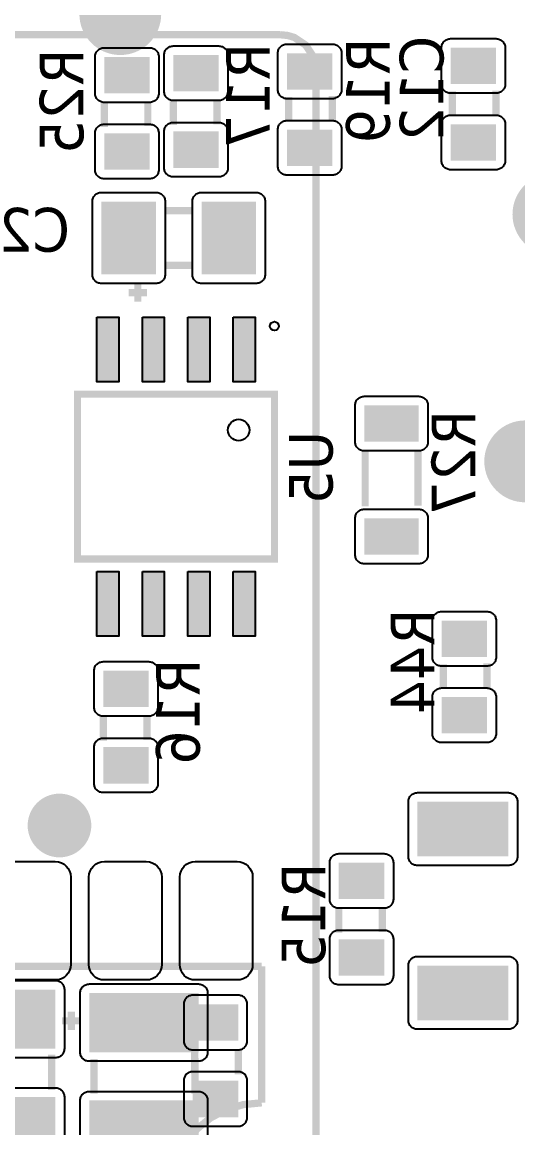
# Model space of a CAD drawing. Header units: millimetres. Extents: x 123.5 to 144.3, y 105.4 to 121.6.
# Drawn here: x 134.448 to 135.408, y 111.229 to 113.368 of the extents above; entities that cross this region are included whole.
import ezdxf

# ---------------------------------------------------------------- set-up
doc = ezdxf.new("R2010")
doc.units = ezdxf.units.MM
doc.layers.add('DESC', color=250, linetype='Continuous')
doc.styles.get("Standard").update_dxf_attribs({"font": 'tahoma.ttf'})

# ---------------------------------------------------------------- blocks, each defined once
blk = doc.blocks.new('RPAD')
blk.add_trace([(-0.5, -0.5), (-0.5, 0.5), (0.5, -0.5), (0.5, 0.5)])
blk = doc.blocks.new('EPAD')
at = {"const_width": 0.5}
blk.add_lwpolyline([(-0.25, 0, 1), (0.25, 0, 1)], format="xyb", close=True, dxfattribs=at)
blk = doc.blocks.new('HornoCardV2')
for points, const_width in [([(148.3655, 112.0163), (148.3663, 112.0244), (148.3685, 112.0318), (148.3769, 112.0443), (148.3894, 112.0527), (148.3968, 112.0549), (148.4049, 112.0557), (151.1214, 112.0557)], 0.008), ([(148.3655, 112.0163), (148.3663, 112.0244), (148.3685, 112.0318), (148.3769, 112.0443), (148.3894, 112.0527), (148.3968, 112.0549), (148.4049, 112.0557), (151.1214, 112.0557)], 0.008), ([(148.3655, 112.0163), (148.3663, 112.0244), (148.3685, 112.0318), (148.3769, 112.0443), (148.3894, 112.0527), (148.3968, 112.0549), (148.4049, 112.0557), (151.1214, 112.0557)], 0.008), ([(151.1608, 112.0163), (151.16, 112.0244), (151.1577, 112.0318), (151.1494, 112.0443), (151.1369, 112.0527), (151.1294, 112.0549), (151.1214, 112.0557)], 0.008), ([(151.1608, 112.0163), (151.16, 112.0244), (151.1577, 112.0318), (151.1494, 112.0443), (151.1369, 112.0527), (151.1294, 112.0549), (151.1214, 112.0557)], 0.008), ([(151.1608, 112.0163), (151.16, 112.0244), (151.1577, 112.0318), (151.1494, 112.0443), (151.1369, 112.0527), (151.1294, 112.0549), (151.1214, 112.0557)], 0.008), ([(151.1608, 112.0163), (151.1608, 110.5596), (151.16, 110.5516), (151.1577, 110.5441), (151.1494, 110.5317), (151.1369, 110.5233), (151.1294, 110.5211), (151.1214, 110.5203), (148.4049, 110.5203)], 0.008), ([(151.1608, 112.0163), (151.1608, 110.5596), (151.16, 110.5516), (151.1577, 110.5441), (151.1494, 110.5317), (151.1369, 110.5233), (151.1294, 110.5211), (151.1214, 110.5203), (148.4049, 110.5203)], 0.008), ([(151.1608, 112.0163), (151.1608, 110.5596), (151.16, 110.5516), (151.1577, 110.5441), (151.1494, 110.5317), (151.1369, 110.5233), (151.1294, 110.5211), (151.1214, 110.5203), (148.4049, 110.5203)], 0.008), ([(151.0038, 111.9844), (151.0038, 111.9564)], 0.008), ([(151.0038, 111.9844), (151.0038, 111.9564)], 0.008), ([(151.0038, 111.9844), (151.0038, 111.9564)], 0.008), ([(151.0518, 111.9844), (151.0518, 111.9574)], 0.008), ([(151.0518, 111.9844), (151.0518, 111.9574)], 0.008), ([(151.0518, 111.9844), (151.0518, 111.9574)], 0.008), ([(151.1308, 111.9604), (151.1308, 111.9874)], 0.008), ([(151.1308, 111.9604), (151.1308, 111.9874)], 0.008), ([(151.1308, 111.9604), (151.1308, 111.9874)], 0.008), ([(151.1788, 111.9604), (151.1788, 111.9884)], 0.008), ([(151.1788, 111.9604), (151.1788, 111.9884)], 0.008), ([(151.1788, 111.9604), (151.1788, 111.9884)], 0.008), ([(151.3108, 111.9664), (151.3108, 111.9934)], 0.008), ([(151.3108, 111.9664), (151.3108, 111.9934)], 0.008), ([(151.3108, 111.9664), (151.3108, 111.9934)], 0.008), ([(151.3588, 111.9664), (151.3588, 111.9944)], 0.008), ([(151.3588, 111.9664), (151.3588, 111.9944)], 0.008), ([(151.3588, 111.9664), (151.3588, 111.9944)], 0.008), ([(150.9278, 111.9824), (150.9278, 111.9544)], 0.008), ([(150.9278, 111.9824), (150.9278, 111.9544)], 0.008), ([(150.9278, 111.9824), (150.9278, 111.9544)], 0.008), ([(150.9758, 111.9824), (150.9758, 111.9554)], 0.008), ([(150.9758, 111.9824), (150.9758, 111.9554)], 0.008), ([(150.9758, 111.9824), (150.9758, 111.9554)], 0.008), ([(151.0248, 111.8624), (150.9948, 111.8624)], 0.008), ([(151.0248, 111.8624), (150.9948, 111.8624)], 0.008), ([(151.0248, 111.8624), (150.9948, 111.8624)], 0.008), ([(151.0248, 111.8024), (150.9948, 111.8024)], 0.008), ([(151.0248, 111.8024), (150.9948, 111.8024)], 0.008), ([(151.0248, 111.8024), (150.9948, 111.8024)], 0.008), ([(150.9648, 111.7624), (150.9648, 111.7824)], 0.008), ([(150.9648, 111.7624), (150.9648, 111.7824)], 0.008), ([(150.9648, 111.7624), (150.9648, 111.7824)], 0.008), ([(150.9748, 111.7724), (150.9548, 111.7724)], 0.008), ([(150.9748, 111.7724), (150.9548, 111.7724)], 0.008), ([(150.9748, 111.7724), (150.9548, 111.7724)], 0.008), ([(150.8985, 111.6607), (150.8985, 111.4796), (151.115, 111.4796), (151.115, 111.6607), (150.8985, 111.6607)], 0.00787), ([(150.8985, 111.6607), (150.8985, 111.4796), (151.115, 111.4796), (151.115, 111.6607), (150.8985, 111.6607)], 0.00787), ([(150.8985, 111.6607), (150.8985, 111.4796), (151.115, 111.4796), (151.115, 111.6607), (150.8985, 111.6607)], 0.00787), ([(151.2148, 111.5374), (151.2148, 111.5974)], 0.008), ([(151.2148, 111.5374), (151.2148, 111.5974)], 0.008), ([(151.2148, 111.5374), (151.2148, 111.5974)], 0.008), ([(151.2728, 111.5384), (151.2728, 111.5974)], 0.008), ([(151.2728, 111.5384), (151.2728, 111.5974)], 0.008), ([(151.2728, 111.5384), (151.2728, 111.5974)], 0.008), ([(151.3008, 111.3369), (151.3008, 111.3639)], 0.008), ([(151.3008, 111.3369), (151.3008, 111.3639)], 0.008), ([(151.3008, 111.3369), (151.3008, 111.3639)], 0.008), ([(151.3488, 111.3369), (151.3488, 111.3649)], 0.008), ([(151.3488, 111.3369), (151.3488, 111.3649)], 0.008), ([(151.3488, 111.3369), (151.3488, 111.3649)], 0.008), ([(150.9268, 111.3079), (150.9268, 111.2799)], 0.008), ([(150.9268, 111.3079), (150.9268, 111.2799)], 0.008), ([(150.9268, 111.3079), (150.9268, 111.2799)], 0.008), ([(150.9748, 111.3079), (150.9748, 111.2809)], 0.008), ([(150.9748, 111.3079), (150.9748, 111.2809)], 0.008), ([(150.9748, 111.3079), (150.9748, 111.2809)], 0.008), ([(151.1858, 111.0969), (151.1858, 111.0689)], 0.008), ([(151.1858, 111.0969), (151.1858, 111.0689)], 0.008), ([(151.1858, 111.0969), (151.1858, 111.0689)], 0.008), ([(151.2338, 111.0969), (151.2338, 111.0699)], 0.008), ([(151.2338, 111.0969), (151.2338, 111.0699)], 0.008), ([(151.2338, 111.0969), (151.2338, 111.0699)], 0.008), ([(151.101, 111.0321), (149.101, 111.0321)], 0.008), ([(151.101, 111.0321), (149.101, 111.0321)], 0.008), ([(151.101, 111.0321), (149.101, 111.0321)], 0.008), ([(151.101, 111.0321), (151.101, 110.8821)], 0.008), ([(151.101, 111.0321), (151.101, 110.8821)], 0.008), ([(151.101, 111.0321), (151.101, 110.8821)], 0.008), ([(150.8915, 110.9622), (150.8915, 110.9822)], 0.008), ([(150.8915, 110.9622), (150.8915, 110.9822)], 0.008), ([(150.8915, 110.9622), (150.8915, 110.9822)], 0.008), ([(150.9015, 110.9722), (150.8815, 110.9722)], 0.008), ([(150.9015, 110.9722), (150.8815, 110.9722)], 0.008), ([(150.9015, 110.9722), (150.8815, 110.9722)], 0.008), ([(151.0272, 110.9413), (151.0272, 110.9143)], 0.008), ([(151.0272, 110.9413), (151.0272, 110.9143)], 0.008), ([(151.0272, 110.9413), (151.0272, 110.9143)], 0.008), ([(151.0752, 110.9413), (151.0752, 110.9133)], 0.008), ([(151.0752, 110.9413), (151.0752, 110.9133)], 0.008), ([(151.0752, 110.9413), (151.0752, 110.9133)], 0.008), ([(150.87, 110.8961), (150.87, 110.9351)], 0.008), ([(150.87, 110.8961), (150.87, 110.9351)], 0.008), ([(150.87, 110.8961), (150.87, 110.9351)], 0.008), ([(150.9165, 110.8922), (150.9165, 110.9302)], 0.008), ([(150.9165, 110.8922), (150.9165, 110.9302)], 0.008), ([(150.9165, 110.8922), (150.9165, 110.9302)], 0.008), ([(151.0275, 110.8922), (151.0275, 110.9312)], 0.008), ([(151.0275, 110.8922), (151.0275, 110.9312)], 0.008), ([(151.0275, 110.8922), (151.0275, 110.9312)], 0.008), ([(151.001, 110.7821), (151.003, 110.8028), (151.0087, 110.8218), (151.0179, 110.8388), (151.03, 110.8535), (151.0447, 110.8655), (151.0617, 110.8745), (151.0806, 110.8801), (151.101, 110.8821)], 0.008), ([(151.001, 110.7821), (151.003, 110.8028), (151.0087, 110.8218), (151.0179, 110.8388), (151.03, 110.8535), (151.0447, 110.8655), (151.0617, 110.8745), (151.0806, 110.8801), (151.101, 110.8821)], 0.008), ([(151.001, 110.7821), (151.003, 110.8028), (151.0087, 110.8218), (151.0179, 110.8388), (151.03, 110.8535), (151.0447, 110.8655), (151.0617, 110.8745), (151.0806, 110.8801), (151.101, 110.8821)], 0.008)]:
    blk.add_lwpolyline(points, dxfattribs=dict(const_width=const_width))
for points in [[(151.2988, 112.0014), (151.2988, 112.0414), (151.2988, 112.0424), (151.299, 112.0434), (151.2992, 112.0444), (151.2995, 112.0453), (151.2999, 112.0462), (151.3004, 112.047), (151.301, 112.0478), (151.3017, 112.0485), (151.3024, 112.0491), (151.3031, 112.0497), (151.3039, 112.0502), (151.3048, 112.0506), (151.3057, 112.0509), (151.3067, 112.0512), (151.3077, 112.0513), (151.3088, 112.0514), (151.3588, 112.0514), (151.3598, 112.0513), (151.3608, 112.0512), (151.3618, 112.0509), (151.3627, 112.0506), (151.3636, 112.0502), (151.3644, 112.0497), (151.3652, 112.0491), (151.3659, 112.0485), (151.3665, 112.0478), (151.3671, 112.047), (151.3676, 112.0462), (151.368, 112.0453), (151.3683, 112.0444), (151.3686, 112.0434), (151.3687, 112.0424), (151.3688, 112.0414), (151.3688, 112.0014), (151.3687, 112.0004), (151.3686, 111.9993), (151.3683, 111.9984), (151.368, 111.9975), (151.3676, 111.9966), (151.3671, 111.9958), (151.3665, 111.995), (151.3659, 111.9943), (151.3652, 111.9936), (151.3644, 111.9931), (151.3636, 111.9926), (151.3627, 111.9922), (151.3618, 111.9918), (151.3608, 111.9916), (151.3598, 111.9914), (151.3588, 111.9914), (151.3088, 111.9914), (151.3077, 111.9914), (151.3067, 111.9916), (151.3057, 111.9918), (151.3048, 111.9922), (151.3039, 111.9926), (151.3031, 111.9931), (151.3024, 111.9936), (151.3017, 111.9943), (151.301, 111.995), (151.3004, 111.9958), (151.2999, 111.9966), (151.2995, 111.9975), (151.2992, 111.9984), (151.299, 111.9993), (151.2988, 112.0004), (151.2988, 112.0014)], [(150.9878, 112.0314), (150.9878, 111.9914), (150.9877, 111.9904), (150.9876, 111.9893), (150.9873, 111.9884), (150.987, 111.9875), (150.9866, 111.9866), (150.9861, 111.9858), (150.9855, 111.985), (150.9849, 111.9843), (150.9842, 111.9836), (150.9834, 111.9831), (150.9826, 111.9826), (150.9817, 111.9822), (150.9808, 111.9818), (150.9798, 111.9816), (150.9788, 111.9814), (150.9778, 111.9814), (150.9278, 111.9814), (150.9267, 111.9814), (150.9257, 111.9816), (150.9247, 111.9818), (150.9238, 111.9822), (150.9229, 111.9826), (150.9221, 111.9831), (150.9214, 111.9836), (150.9207, 111.9843), (150.92, 111.985), (150.9194, 111.9858), (150.9189, 111.9866), (150.9185, 111.9875), (150.9182, 111.9884), (150.918, 111.9893), (150.9178, 111.9904), (150.9178, 111.9914), (150.9178, 112.0314), (150.9178, 112.0324), (150.918, 112.0334), (150.9182, 112.0344), (150.9185, 112.0353), (150.9189, 112.0362), (150.9194, 112.037), (150.92, 112.0378), (150.9207, 112.0385), (150.9214, 112.0391), (150.9221, 112.0397), (150.9229, 112.0402), (150.9238, 112.0406), (150.9247, 112.0409), (150.9257, 112.0412), (150.9267, 112.0413), (150.9278, 112.0414), (150.9778, 112.0414), (150.9788, 112.0413), (150.9798, 112.0412), (150.9808, 112.0409), (150.9817, 112.0406), (150.9826, 112.0402), (150.9834, 112.0397), (150.9842, 112.0391), (150.9849, 112.0385), (150.9855, 112.0378), (150.9861, 112.037), (150.9866, 112.0362), (150.987, 112.0353), (150.9873, 112.0344), (150.9876, 112.0334), (150.9877, 112.0324), (150.9878, 112.0314)], [(151.0638, 112.0334), (151.0638, 111.9934), (151.0637, 111.9924), (151.0636, 111.9913), (151.0633, 111.9904), (151.063, 111.9895), (151.0626, 111.9886), (151.0621, 111.9878), (151.0615, 111.987), (151.0609, 111.9863), (151.0602, 111.9856), (151.0594, 111.9851), (151.0586, 111.9846), (151.0577, 111.9842), (151.0568, 111.9838), (151.0558, 111.9836), (151.0548, 111.9834), (151.0538, 111.9834), (151.0038, 111.9834), (151.0027, 111.9834), (151.0017, 111.9836), (151.0007, 111.9838), (150.9998, 111.9842), (150.9989, 111.9846), (150.9981, 111.9851), (150.9974, 111.9856), (150.9967, 111.9863), (150.996, 111.987), (150.9954, 111.9878), (150.9949, 111.9886), (150.9945, 111.9895), (150.9942, 111.9904), (150.994, 111.9913), (150.9938, 111.9924), (150.9938, 111.9934), (150.9938, 112.0334), (150.9938, 112.0344), (150.994, 112.0354), (150.9942, 112.0364), (150.9945, 112.0373), (150.9949, 112.0382), (150.9954, 112.039), (150.996, 112.0398), (150.9967, 112.0405), (150.9974, 112.0411), (150.9981, 112.0417), (150.9989, 112.0422), (150.9998, 112.0426), (151.0007, 112.0429), (151.0017, 112.0432), (151.0027, 112.0433), (151.0038, 112.0434), (151.0538, 112.0434), (151.0548, 112.0433), (151.0558, 112.0432), (151.0568, 112.0429), (151.0577, 112.0426), (151.0586, 112.0422), (151.0594, 112.0417), (151.0602, 112.0411), (151.0609, 112.0405), (151.0615, 112.0398), (151.0621, 112.039), (151.0626, 112.0382), (151.063, 112.0373), (151.0633, 112.0364), (151.0636, 112.0354), (151.0637, 112.0344), (151.0638, 112.0334)], [(151.1188, 111.9954), (151.1188, 112.0354), (151.1188, 112.0364), (151.119, 112.0374), (151.1192, 112.0384), (151.1195, 112.0393), (151.1199, 112.0402), (151.1204, 112.041), (151.121, 112.0418), (151.1217, 112.0425), (151.1224, 112.0431), (151.1231, 112.0437), (151.1239, 112.0442), (151.1248, 112.0446), (151.1257, 112.0449), (151.1267, 112.0452), (151.1277, 112.0453), (151.1288, 112.0454), (151.1788, 112.0454), (151.1798, 112.0453), (151.1808, 112.0452), (151.1818, 112.0449), (151.1827, 112.0446), (151.1836, 112.0442), (151.1844, 112.0437), (151.1852, 112.0431), (151.1859, 112.0425), (151.1865, 112.0418), (151.1871, 112.041), (151.1876, 112.0402), (151.188, 112.0393), (151.1883, 112.0384), (151.1886, 112.0374), (151.1887, 112.0364), (151.1888, 112.0354), (151.1888, 111.9954), (151.1887, 111.9944), (151.1886, 111.9933), (151.1883, 111.9924), (151.188, 111.9915), (151.1876, 111.9906), (151.1871, 111.9898), (151.1865, 111.989), (151.1859, 111.9883), (151.1852, 111.9876), (151.1844, 111.9871), (151.1836, 111.9866), (151.1827, 111.9862), (151.1818, 111.9858), (151.1808, 111.9856), (151.1798, 111.9854), (151.1788, 111.9854), (151.1288, 111.9854), (151.1277, 111.9854), (151.1267, 111.9856), (151.1257, 111.9858), (151.1248, 111.9862), (151.1239, 111.9866), (151.1231, 111.9871), (151.1224, 111.9876), (151.1217, 111.9883), (151.121, 111.989), (151.1204, 111.9898), (151.1199, 111.9906), (151.1195, 111.9915), (151.1192, 111.9924), (151.119, 111.9933), (151.1188, 111.9944), (151.1188, 111.9954)], [(151.2988, 111.9174), (151.2988, 111.9574), (151.2988, 111.9584), (151.299, 111.9594), (151.2992, 111.9604), (151.2995, 111.9613), (151.2999, 111.9622), (151.3004, 111.963), (151.301, 111.9638), (151.3017, 111.9645), (151.3024, 111.9651), (151.3031, 111.9657), (151.3039, 111.9662), (151.3048, 111.9666), (151.3057, 111.9669), (151.3067, 111.9672), (151.3077, 111.9673), (151.3088, 111.9674), (151.3588, 111.9674), (151.3598, 111.9673), (151.3608, 111.9672), (151.3618, 111.9669), (151.3627, 111.9666), (151.3636, 111.9662), (151.3644, 111.9657), (151.3652, 111.9651), (151.3659, 111.9645), (151.3665, 111.9638), (151.3671, 111.963), (151.3676, 111.9622), (151.368, 111.9613), (151.3683, 111.9604), (151.3686, 111.9594), (151.3687, 111.9584), (151.3688, 111.9574), (151.3688, 111.9174), (151.3687, 111.9164), (151.3686, 111.9153), (151.3683, 111.9144), (151.368, 111.9135), (151.3676, 111.9126), (151.3671, 111.9118), (151.3665, 111.911), (151.3659, 111.9103), (151.3652, 111.9096), (151.3644, 111.9091), (151.3636, 111.9086), (151.3627, 111.9082), (151.3618, 111.9078), (151.3608, 111.9076), (151.3598, 111.9074), (151.3588, 111.9074), (151.3088, 111.9074), (151.3077, 111.9074), (151.3067, 111.9076), (151.3057, 111.9078), (151.3048, 111.9082), (151.3039, 111.9086), (151.3031, 111.9091), (151.3024, 111.9096), (151.3017, 111.9103), (151.301, 111.911), (151.3004, 111.9118), (151.2999, 111.9126), (151.2995, 111.9135), (151.2992, 111.9144), (151.299, 111.9153), (151.2988, 111.9164), (151.2988, 111.9174)], [(150.9878, 111.9474), (150.9878, 111.9074), (150.9877, 111.9064), (150.9876, 111.9053), (150.9873, 111.9044), (150.987, 111.9035), (150.9866, 111.9026), (150.9861, 111.9018), (150.9855, 111.901), (150.9849, 111.9003), (150.9842, 111.8996), (150.9834, 111.8991), (150.9826, 111.8986), (150.9817, 111.8982), (150.9808, 111.8978), (150.9798, 111.8976), (150.9788, 111.8974), (150.9778, 111.8974), (150.9278, 111.8974), (150.9267, 111.8974), (150.9257, 111.8976), (150.9247, 111.8978), (150.9238, 111.8982), (150.9229, 111.8986), (150.9221, 111.8991), (150.9214, 111.8996), (150.9207, 111.9003), (150.92, 111.901), (150.9194, 111.9018), (150.9189, 111.9026), (150.9185, 111.9035), (150.9182, 111.9044), (150.918, 111.9053), (150.9178, 111.9064), (150.9178, 111.9074), (150.9178, 111.9474), (150.9178, 111.9484), (150.918, 111.9494), (150.9182, 111.9504), (150.9185, 111.9513), (150.9189, 111.9522), (150.9194, 111.953), (150.92, 111.9538), (150.9207, 111.9545), (150.9214, 111.9551), (150.9221, 111.9557), (150.9229, 111.9562), (150.9238, 111.9566), (150.9247, 111.9569), (150.9257, 111.9572), (150.9267, 111.9573), (150.9278, 111.9574), (150.9778, 111.9574), (150.9788, 111.9573), (150.9798, 111.9572), (150.9808, 111.9569), (150.9817, 111.9566), (150.9826, 111.9562), (150.9834, 111.9557), (150.9842, 111.9551), (150.9849, 111.9545), (150.9855, 111.9538), (150.9861, 111.953), (150.9866, 111.9522), (150.987, 111.9513), (150.9873, 111.9504), (150.9876, 111.9494), (150.9877, 111.9484), (150.9878, 111.9474)], [(151.0638, 111.9494), (151.0638, 111.9094), (151.0637, 111.9084), (151.0636, 111.9073), (151.0633, 111.9064), (151.063, 111.9055), (151.0626, 111.9046), (151.0621, 111.9038), (151.0615, 111.903), (151.0609, 111.9023), (151.0602, 111.9016), (151.0594, 111.9011), (151.0586, 111.9006), (151.0577, 111.9002), (151.0568, 111.8998), (151.0558, 111.8996), (151.0548, 111.8994), (151.0538, 111.8994), (151.0038, 111.8994), (151.0027, 111.8994), (151.0017, 111.8996), (151.0007, 111.8998), (150.9998, 111.9002), (150.9989, 111.9006), (150.9981, 111.9011), (150.9974, 111.9016), (150.9967, 111.9023), (150.996, 111.903), (150.9954, 111.9038), (150.9949, 111.9046), (150.9945, 111.9055), (150.9942, 111.9064), (150.994, 111.9073), (150.9938, 111.9084), (150.9938, 111.9094), (150.9938, 111.9494), (150.9938, 111.9504), (150.994, 111.9514), (150.9942, 111.9524), (150.9945, 111.9533), (150.9949, 111.9542), (150.9954, 111.955), (150.996, 111.9558), (150.9967, 111.9565), (150.9974, 111.9571), (150.9981, 111.9577), (150.9989, 111.9582), (150.9998, 111.9586), (151.0007, 111.9589), (151.0017, 111.9592), (151.0027, 111.9593), (151.0038, 111.9594), (151.0538, 111.9594), (151.0548, 111.9593), (151.0558, 111.9592), (151.0568, 111.9589), (151.0577, 111.9586), (151.0586, 111.9582), (151.0594, 111.9577), (151.0602, 111.9571), (151.0609, 111.9565), (151.0615, 111.9558), (151.0621, 111.955), (151.0626, 111.9542), (151.063, 111.9533), (151.0633, 111.9524), (151.0636, 111.9514), (151.0637, 111.9504), (151.0638, 111.9494)], [(151.1188, 111.9114), (151.1188, 111.9514), (151.1188, 111.9524), (151.119, 111.9534), (151.1192, 111.9544), (151.1195, 111.9553), (151.1199, 111.9562), (151.1204, 111.957), (151.121, 111.9578), (151.1217, 111.9585), (151.1224, 111.9591), (151.1231, 111.9597), (151.1239, 111.9602), (151.1248, 111.9606), (151.1257, 111.9609), (151.1267, 111.9612), (151.1277, 111.9613), (151.1288, 111.9614), (151.1788, 111.9614), (151.1798, 111.9613), (151.1808, 111.9612), (151.1818, 111.9609), (151.1827, 111.9606), (151.1836, 111.9602), (151.1844, 111.9597), (151.1852, 111.9591), (151.1859, 111.9585), (151.1865, 111.9578), (151.1871, 111.957), (151.1876, 111.9562), (151.188, 111.9553), (151.1883, 111.9544), (151.1886, 111.9534), (151.1887, 111.9524), (151.1888, 111.9514), (151.1888, 111.9114), (151.1887, 111.9104), (151.1886, 111.9093), (151.1883, 111.9084), (151.188, 111.9075), (151.1876, 111.9066), (151.1871, 111.9058), (151.1865, 111.905), (151.1859, 111.9043), (151.1852, 111.9036), (151.1844, 111.9031), (151.1836, 111.9026), (151.1827, 111.9022), (151.1818, 111.9018), (151.1808, 111.9016), (151.1798, 111.9014), (151.1788, 111.9014), (151.1288, 111.9014), (151.1277, 111.9014), (151.1267, 111.9016), (151.1257, 111.9018), (151.1248, 111.9022), (151.1239, 111.9026), (151.1231, 111.9031), (151.1224, 111.9036), (151.1217, 111.9043), (151.121, 111.905), (151.1204, 111.9058), (151.1199, 111.9066), (151.1195, 111.9075), (151.1192, 111.9084), (151.119, 111.9093), (151.1188, 111.9104), (151.1188, 111.9114)], [(150.9848, 111.7824), (150.9248, 111.7824), (150.9237, 111.7824), (150.9227, 111.7826), (150.9217, 111.7828), (150.9208, 111.7832), (150.9199, 111.7836), (150.9191, 111.7841), (150.9184, 111.7846), (150.9177, 111.7853), (150.917, 111.786), (150.9164, 111.7868), (150.9159, 111.7876), (150.9155, 111.7885), (150.9152, 111.7894), (150.915, 111.7903), (150.9148, 111.7914), (150.9148, 111.7924), (150.9148, 111.8724), (150.9148, 111.8734), (150.915, 111.8744), (150.9152, 111.8754), (150.9155, 111.8763), (150.9159, 111.8772), (150.9164, 111.878), (150.917, 111.8788), (150.9177, 111.8795), (150.9184, 111.8801), (150.9191, 111.8807), (150.9199, 111.8812), (150.9208, 111.8816), (150.9217, 111.8819), (150.9227, 111.8822), (150.9237, 111.8823), (150.9248, 111.8824), (150.9848, 111.8824), (150.9858, 111.8823), (150.9868, 111.8822), (150.9878, 111.8819), (150.9887, 111.8816), (150.9896, 111.8812), (150.9904, 111.8807), (150.9912, 111.8801), (150.9919, 111.8795), (150.9925, 111.8788), (150.9931, 111.878), (150.9936, 111.8772), (150.994, 111.8763), (150.9943, 111.8754), (150.9946, 111.8744), (150.9947, 111.8734), (150.9948, 111.8724), (150.9948, 111.7924), (150.9947, 111.7914), (150.9946, 111.7903), (150.9943, 111.7894), (150.994, 111.7885), (150.9936, 111.7876), (150.9931, 111.7868), (150.9925, 111.786), (150.9919, 111.7853), (150.9912, 111.7846), (150.9904, 111.7841), (150.9896, 111.7836), (150.9887, 111.7832), (150.9878, 111.7828), (150.9868, 111.7826), (150.9858, 111.7824), (150.9848, 111.7824)], [(151.0948, 111.7824), (151.0348, 111.7824), (151.0337, 111.7824), (151.0327, 111.7826), (151.0317, 111.7828), (151.0308, 111.7832), (151.0299, 111.7836), (151.0291, 111.7841), (151.0284, 111.7846), (151.0277, 111.7853), (151.027, 111.786), (151.0264, 111.7868), (151.0259, 111.7876), (151.0255, 111.7885), (151.0252, 111.7894), (151.025, 111.7903), (151.0248, 111.7914), (151.0248, 111.7924), (151.0248, 111.8724), (151.0248, 111.8734), (151.025, 111.8744), (151.0252, 111.8754), (151.0255, 111.8763), (151.0259, 111.8772), (151.0264, 111.878), (151.027, 111.8788), (151.0277, 111.8795), (151.0284, 111.8801), (151.0291, 111.8807), (151.0299, 111.8812), (151.0308, 111.8816), (151.0317, 111.8819), (151.0327, 111.8822), (151.0337, 111.8823), (151.0348, 111.8824), (151.0948, 111.8824), (151.0958, 111.8823), (151.0968, 111.8822), (151.0978, 111.8819), (151.0987, 111.8816), (151.0996, 111.8812), (151.1004, 111.8807), (151.1012, 111.8801), (151.1019, 111.8795), (151.1025, 111.8788), (151.1031, 111.878), (151.1036, 111.8772), (151.104, 111.8763), (151.1043, 111.8754), (151.1046, 111.8744), (151.1047, 111.8734), (151.1048, 111.8724), (151.1048, 111.7924), (151.1047, 111.7914), (151.1046, 111.7903), (151.1043, 111.7894), (151.104, 111.7885), (151.1036, 111.7876), (151.1031, 111.7868), (151.1025, 111.786), (151.1019, 111.7853), (151.1012, 111.7846), (151.1004, 111.7841), (151.0996, 111.7836), (151.0987, 111.7832), (151.0978, 111.7828), (151.0968, 111.7826), (151.0958, 111.7824), (151.0948, 111.7824)], [(150.9198, 111.7454), (150.9438, 111.7454), (150.9438, 111.6744), (150.9198, 111.6744), (150.9198, 111.7454)], [(150.9698, 111.7454), (150.9938, 111.7454), (150.9938, 111.6744), (150.9698, 111.6744), (150.9698, 111.7454)], [(151.0198, 111.7454), (151.0438, 111.7454), (151.0438, 111.6744), (151.0198, 111.6744), (151.0198, 111.7454)], [(151.0698, 111.7454), (151.0938, 111.7454), (151.0938, 111.6744), (151.0698, 111.6744), (151.0698, 111.7454)], [(151.2038, 111.6084), (151.2038, 111.6484), (151.2038, 111.6494), (151.204, 111.6504), (151.2042, 111.6514), (151.2045, 111.6523), (151.2049, 111.6532), (151.2054, 111.654), (151.206, 111.6548), (151.2067, 111.6555), (151.2074, 111.6561), (151.2081, 111.6567), (151.2089, 111.6572), (151.2098, 111.6576), (151.2107, 111.6579), (151.2117, 111.6582), (151.2127, 111.6583), (151.2138, 111.6584), (151.2738, 111.6584), (151.2748, 111.6583), (151.2758, 111.6582), (151.2768, 111.6579), (151.2777, 111.6576), (151.2786, 111.6572), (151.2794, 111.6567), (151.2802, 111.6561), (151.2809, 111.6555), (151.2815, 111.6548), (151.2821, 111.654), (151.2826, 111.6532), (151.283, 111.6523), (151.2833, 111.6514), (151.2836, 111.6504), (151.2837, 111.6494), (151.2838, 111.6484), (151.2838, 111.6084), (151.2837, 111.6074), (151.2836, 111.6063), (151.2833, 111.6054), (151.283, 111.6045), (151.2826, 111.6036), (151.2821, 111.6028), (151.2815, 111.602), (151.2809, 111.6013), (151.2802, 111.6006), (151.2794, 111.6001), (151.2786, 111.5996), (151.2777, 111.5992), (151.2768, 111.5988), (151.2758, 111.5986), (151.2748, 111.5984), (151.2738, 111.5984), (151.2138, 111.5984), (151.2127, 111.5984), (151.2117, 111.5986), (151.2107, 111.5988), (151.2098, 111.5992), (151.2089, 111.5996), (151.2081, 111.6001), (151.2074, 111.6006), (151.2067, 111.6013), (151.206, 111.602), (151.2054, 111.6028), (151.2049, 111.6036), (151.2045, 111.6045), (151.2042, 111.6054), (151.204, 111.6063), (151.2038, 111.6074), (151.2038, 111.6084)], [(151.2038, 111.4844), (151.2038, 111.5244), (151.2038, 111.5254), (151.204, 111.5264), (151.2042, 111.5274), (151.2045, 111.5283), (151.2049, 111.5292), (151.2054, 111.53), (151.206, 111.5308), (151.2067, 111.5315), (151.2074, 111.5321), (151.2081, 111.5327), (151.2089, 111.5332), (151.2098, 111.5336), (151.2107, 111.5339), (151.2117, 111.5342), (151.2127, 111.5343), (151.2138, 111.5344), (151.2738, 111.5344), (151.2748, 111.5343), (151.2758, 111.5342), (151.2768, 111.5339), (151.2777, 111.5336), (151.2786, 111.5332), (151.2794, 111.5327), (151.2802, 111.5321), (151.2809, 111.5315), (151.2815, 111.5308), (151.2821, 111.53), (151.2826, 111.5292), (151.283, 111.5283), (151.2833, 111.5274), (151.2836, 111.5264), (151.2837, 111.5254), (151.2838, 111.5244), (151.2838, 111.4844), (151.2837, 111.4834), (151.2836, 111.4823), (151.2833, 111.4814), (151.283, 111.4805), (151.2826, 111.4796), (151.2821, 111.4788), (151.2815, 111.478), (151.2809, 111.4773), (151.2802, 111.4766), (151.2794, 111.4761), (151.2786, 111.4756), (151.2777, 111.4752), (151.2768, 111.4748), (151.2758, 111.4746), (151.2748, 111.4744), (151.2738, 111.4744), (151.2138, 111.4744), (151.2127, 111.4744), (151.2117, 111.4746), (151.2107, 111.4748), (151.2098, 111.4752), (151.2089, 111.4756), (151.2081, 111.4761), (151.2074, 111.4766), (151.2067, 111.4773), (151.206, 111.478), (151.2054, 111.4788), (151.2049, 111.4796), (151.2045, 111.4805), (151.2042, 111.4814), (151.204, 111.4823), (151.2038, 111.4834), (151.2038, 111.4844)], [(150.9198, 111.4659), (150.9438, 111.4659), (150.9438, 111.3949), (150.9198, 111.3949), (150.9198, 111.4659)], [(150.9698, 111.4659), (150.9938, 111.4659), (150.9938, 111.3949), (150.9698, 111.3949), (150.9698, 111.4659)], [(151.0198, 111.4659), (151.0438, 111.4659), (151.0438, 111.3949), (151.0198, 111.3949), (151.0198, 111.4659)], [(151.0698, 111.4659), (151.0938, 111.4659), (151.0938, 111.3949), (151.0698, 111.3949), (151.0698, 111.4659)], [(151.2888, 111.3719), (151.2888, 111.4119), (151.2888, 111.4129), (151.289, 111.4139), (151.2892, 111.4149), (151.2895, 111.4158), (151.2899, 111.4167), (151.2904, 111.4175), (151.291, 111.4183), (151.2917, 111.419), (151.2924, 111.4196), (151.2931, 111.4202), (151.2939, 111.4207), (151.2948, 111.4211), (151.2957, 111.4214), (151.2967, 111.4217), (151.2977, 111.4218), (151.2988, 111.4219), (151.3488, 111.4219), (151.3498, 111.4218), (151.3508, 111.4217), (151.3518, 111.4214), (151.3527, 111.4211), (151.3536, 111.4207), (151.3544, 111.4202), (151.3552, 111.4196), (151.3559, 111.419), (151.3565, 111.4183), (151.3571, 111.4175), (151.3576, 111.4167), (151.358, 111.4158), (151.3583, 111.4149), (151.3586, 111.4139), (151.3587, 111.4129), (151.3588, 111.4119), (151.3588, 111.3719), (151.3587, 111.3708), (151.3586, 111.3698), (151.3583, 111.3689), (151.358, 111.3679), (151.3576, 111.3671), (151.3571, 111.3662), (151.3565, 111.3655), (151.3559, 111.3648), (151.3552, 111.3641), (151.3544, 111.3635), (151.3536, 111.363), (151.3527, 111.3626), (151.3518, 111.3623), (151.3508, 111.3621), (151.3498, 111.3619), (151.3488, 111.3619), (151.2988, 111.3619), (151.2977, 111.3619), (151.2967, 111.3621), (151.2957, 111.3623), (151.2948, 111.3626), (151.2939, 111.363), (151.2931, 111.3635), (151.2924, 111.3641), (151.2917, 111.3648), (151.291, 111.3655), (151.2904, 111.3662), (151.2899, 111.3671), (151.2895, 111.3679), (151.2892, 111.3689), (151.289, 111.3698), (151.2888, 111.3708), (151.2888, 111.3719)], [(150.9868, 111.3569), (150.9868, 111.3169), (150.9867, 111.3158), (150.9866, 111.3148), (150.9863, 111.3139), (150.986, 111.3129), (150.9856, 111.3121), (150.9851, 111.3112), (150.9845, 111.3105), (150.9839, 111.3098), (150.9832, 111.3091), (150.9824, 111.3085), (150.9816, 111.308), (150.9807, 111.3076), (150.9798, 111.3073), (150.9788, 111.3071), (150.9778, 111.3069), (150.9768, 111.3069), (150.9268, 111.3069), (150.9257, 111.3069), (150.9247, 111.3071), (150.9237, 111.3073), (150.9228, 111.3076), (150.9219, 111.308), (150.9211, 111.3085), (150.9204, 111.3091), (150.9197, 111.3098), (150.919, 111.3105), (150.9184, 111.3112), (150.9179, 111.3121), (150.9175, 111.3129), (150.9172, 111.3139), (150.917, 111.3148), (150.9168, 111.3158), (150.9168, 111.3169), (150.9168, 111.3569), (150.9168, 111.3579), (150.917, 111.3589), (150.9172, 111.3599), (150.9175, 111.3608), (150.9179, 111.3617), (150.9184, 111.3625), (150.919, 111.3633), (150.9197, 111.364), (150.9204, 111.3646), (150.9211, 111.3652), (150.9219, 111.3657), (150.9228, 111.3661), (150.9237, 111.3664), (150.9247, 111.3667), (150.9257, 111.3668), (150.9268, 111.3669), (150.9768, 111.3669), (150.9778, 111.3668), (150.9788, 111.3667), (150.9798, 111.3664), (150.9807, 111.3661), (150.9816, 111.3657), (150.9824, 111.3652), (150.9832, 111.3646), (150.9839, 111.364), (150.9845, 111.3633), (150.9851, 111.3625), (150.9856, 111.3617), (150.986, 111.3608), (150.9863, 111.3599), (150.9866, 111.3589), (150.9867, 111.3579), (150.9868, 111.3569)], [(151.2888, 111.2879), (151.2888, 111.3279), (151.2888, 111.3289), (151.289, 111.3299), (151.2892, 111.3309), (151.2895, 111.3318), (151.2899, 111.3327), (151.2904, 111.3335), (151.291, 111.3343), (151.2917, 111.335), (151.2924, 111.3356), (151.2931, 111.3362), (151.2939, 111.3367), (151.2948, 111.3371), (151.2957, 111.3374), (151.2967, 111.3377), (151.2977, 111.3378), (151.2988, 111.3379), (151.3488, 111.3379), (151.3498, 111.3378), (151.3508, 111.3377), (151.3518, 111.3374), (151.3527, 111.3371), (151.3536, 111.3367), (151.3544, 111.3362), (151.3552, 111.3356), (151.3559, 111.335), (151.3565, 111.3343), (151.3571, 111.3335), (151.3576, 111.3327), (151.358, 111.3318), (151.3583, 111.3309), (151.3586, 111.3299), (151.3587, 111.3289), (151.3588, 111.3279), (151.3588, 111.2879), (151.3587, 111.2868), (151.3586, 111.2858), (151.3583, 111.2849), (151.358, 111.2839), (151.3576, 111.2831), (151.3571, 111.2822), (151.3565, 111.2815), (151.3559, 111.2808), (151.3552, 111.2801), (151.3544, 111.2795), (151.3536, 111.279), (151.3527, 111.2786), (151.3518, 111.2783), (151.3508, 111.2781), (151.3498, 111.2779), (151.3488, 111.2779), (151.2988, 111.2779), (151.2977, 111.2779), (151.2967, 111.2781), (151.2957, 111.2783), (151.2948, 111.2786), (151.2939, 111.279), (151.2931, 111.2795), (151.2924, 111.2801), (151.2917, 111.2808), (151.291, 111.2815), (151.2904, 111.2822), (151.2899, 111.2831), (151.2895, 111.2839), (151.2892, 111.2849), (151.289, 111.2858), (151.2888, 111.2868), (151.2888, 111.2879)], [(150.9868, 111.2729), (150.9868, 111.2329), (150.9867, 111.2318), (150.9866, 111.2308), (150.9863, 111.2299), (150.986, 111.2289), (150.9856, 111.2281), (150.9851, 111.2272), (150.9845, 111.2265), (150.9839, 111.2258), (150.9832, 111.2251), (150.9824, 111.2245), (150.9816, 111.224), (150.9807, 111.2236), (150.9798, 111.2233), (150.9788, 111.2231), (150.9778, 111.2229), (150.9768, 111.2229), (150.9268, 111.2229), (150.9257, 111.2229), (150.9247, 111.2231), (150.9237, 111.2233), (150.9228, 111.2236), (150.9219, 111.224), (150.9211, 111.2245), (150.9204, 111.2251), (150.9197, 111.2258), (150.919, 111.2265), (150.9184, 111.2272), (150.9179, 111.2281), (150.9175, 111.2289), (150.9172, 111.2299), (150.917, 111.2308), (150.9168, 111.2318), (150.9168, 111.2329), (150.9168, 111.2729), (150.9168, 111.2739), (150.917, 111.2749), (150.9172, 111.2759), (150.9175, 111.2768), (150.9179, 111.2777), (150.9184, 111.2785), (150.919, 111.2793), (150.9197, 111.28), (150.9204, 111.2806), (150.9211, 111.2812), (150.9219, 111.2817), (150.9228, 111.2821), (150.9237, 111.2824), (150.9247, 111.2827), (150.9257, 111.2828), (150.9268, 111.2829), (150.9768, 111.2829), (150.9778, 111.2828), (150.9788, 111.2827), (150.9798, 111.2824), (150.9807, 111.2821), (150.9816, 111.2817), (150.9824, 111.2812), (150.9832, 111.2806), (150.9839, 111.28), (150.9845, 111.2793), (150.9851, 111.2785), (150.9856, 111.2777), (150.986, 111.2768), (150.9863, 111.2759), (150.9866, 111.2749), (150.9867, 111.2739), (150.9868, 111.2729)], [(151.3823, 111.2129), (151.3823, 111.1529), (151.3822, 111.1518), (151.3821, 111.1508), (151.3818, 111.1499), (151.3815, 111.1489), (151.3811, 111.1481), (151.3806, 111.1472), (151.38, 111.1465), (151.3794, 111.1458), (151.3787, 111.1451), (151.3779, 111.1445), (151.3771, 111.144), (151.3762, 111.1436), (151.3753, 111.1433), (151.3743, 111.1431), (151.3733, 111.1429), (151.3723, 111.1429), (151.2723, 111.1429), (151.2712, 111.1429), (151.2702, 111.1431), (151.2692, 111.1433), (151.2683, 111.1436), (151.2674, 111.144), (151.2666, 111.1445), (151.2659, 111.1451), (151.2652, 111.1458), (151.2645, 111.1465), (151.2639, 111.1472), (151.2634, 111.1481), (151.263, 111.1489), (151.2627, 111.1499), (151.2625, 111.1508), (151.2623, 111.1518), (151.2623, 111.1529), (151.2623, 111.2129), (151.2623, 111.2139), (151.2625, 111.2149), (151.2627, 111.2159), (151.263, 111.2168), (151.2634, 111.2177), (151.2639, 111.2185), (151.2645, 111.2193), (151.2652, 111.22), (151.2659, 111.2206), (151.2666, 111.2212), (151.2674, 111.2217), (151.2683, 111.2221), (151.2692, 111.2224), (151.2702, 111.2227), (151.2712, 111.2228), (151.2723, 111.2229), (151.3723, 111.2229), (151.3733, 111.2228), (151.3743, 111.2227), (151.3753, 111.2224), (151.3762, 111.2221), (151.3771, 111.2217), (151.3779, 111.2212), (151.3787, 111.2206), (151.3794, 111.22), (151.38, 111.2193), (151.3806, 111.2185), (151.3811, 111.2177), (151.3815, 111.2168), (151.3818, 111.2159), (151.3821, 111.2149), (151.3822, 111.2139), (151.3823, 111.2129)], [(151.2458, 111.1459), (151.2458, 111.1059), (151.2457, 111.1048), (151.2456, 111.1038), (151.2453, 111.1029), (151.245, 111.1019), (151.2446, 111.1011), (151.2441, 111.1002), (151.2435, 111.0995), (151.2429, 111.0988), (151.2422, 111.0981), (151.2414, 111.0975), (151.2406, 111.097), (151.2397, 111.0966), (151.2388, 111.0963), (151.2378, 111.0961), (151.2368, 111.0959), (151.2358, 111.0959), (151.1858, 111.0959), (151.1847, 111.0959), (151.1837, 111.0961), (151.1827, 111.0963), (151.1818, 111.0966), (151.1809, 111.097), (151.1801, 111.0975), (151.1794, 111.0981), (151.1787, 111.0988), (151.178, 111.0995), (151.1774, 111.1002), (151.1769, 111.1011), (151.1765, 111.1019), (151.1762, 111.1029), (151.176, 111.1038), (151.1758, 111.1048), (151.1758, 111.1059), (151.1758, 111.1459), (151.1758, 111.1469), (151.176, 111.1479), (151.1762, 111.1489), (151.1765, 111.1498), (151.1769, 111.1507), (151.1774, 111.1515), (151.178, 111.1523), (151.1787, 111.153), (151.1794, 111.1536), (151.1801, 111.1542), (151.1809, 111.1547), (151.1818, 111.1551), (151.1827, 111.1554), (151.1837, 111.1557), (151.1847, 111.1558), (151.1858, 111.1559), (151.2358, 111.1559), (151.2368, 111.1558), (151.2378, 111.1557), (151.2388, 111.1554), (151.2397, 111.1551), (151.2406, 111.1547), (151.2414, 111.1542), (151.2422, 111.1536), (151.2429, 111.153), (151.2435, 111.1523), (151.2441, 111.1515), (151.2446, 111.1507), (151.245, 111.1498), (151.2453, 111.1489), (151.2456, 111.1479), (151.2457, 111.1469), (151.2458, 111.1459)], [(150.974, 111.0171), (150.928, 111.0171), (150.9245, 111.0174), (150.9213, 111.0184), (150.9184, 111.0199), (150.9159, 111.022), (150.9138, 111.0245), (150.9123, 111.0274), (150.9113, 111.0306), (150.911, 111.0341), (150.911, 111.1301), (150.9113, 111.1336), (150.9123, 111.1368), (150.9138, 111.1397), (150.9159, 111.1422), (150.9184, 111.1442), (150.9213, 111.1458), (150.9245, 111.1468), (150.928, 111.1471), (150.974, 111.1471), (150.9775, 111.1468), (150.9807, 111.1458), (150.9836, 111.1442), (150.9861, 111.1422), (150.9881, 111.1397), (150.9897, 111.1368), (150.9907, 111.1336), (150.991, 111.1301), (150.991, 111.0341), (150.9907, 111.0306), (150.9897, 111.0274), (150.9881, 111.0245), (150.9861, 111.022), (150.9836, 111.0199), (150.9807, 111.0184), (150.9775, 111.0174), (150.974, 111.0171)], [(151.074, 111.0171), (151.028, 111.0171), (151.0245, 111.0174), (151.0213, 111.0184), (151.0184, 111.0199), (151.0159, 111.022), (151.0138, 111.0245), (151.0123, 111.0274), (151.0113, 111.0306), (151.011, 111.0341), (151.011, 111.1301), (151.0113, 111.1336), (151.0123, 111.1368), (151.0138, 111.1397), (151.0159, 111.1422), (151.0184, 111.1442), (151.0213, 111.1458), (151.0245, 111.1468), (151.028, 111.1471), (151.074, 111.1471), (151.0775, 111.1468), (151.0807, 111.1458), (151.0836, 111.1442), (151.0861, 111.1422), (151.0881, 111.1397), (151.0897, 111.1368), (151.0907, 111.1336), (151.091, 111.1301), (151.091, 111.0341), (151.0907, 111.0306), (151.0897, 111.0274), (151.0881, 111.0245), (151.0861, 111.022), (151.0836, 111.0199), (151.0807, 111.0184), (151.0775, 111.0174), (151.074, 111.0171)], [(151.2458, 111.0619), (151.2458, 111.0219), (151.2457, 111.0208), (151.2456, 111.0198), (151.2453, 111.0189), (151.245, 111.0179), (151.2446, 111.0171), (151.2441, 111.0162), (151.2435, 111.0155), (151.2429, 111.0148), (151.2422, 111.0141), (151.2414, 111.0135), (151.2406, 111.013), (151.2397, 111.0126), (151.2388, 111.0123), (151.2378, 111.0121), (151.2368, 111.0119), (151.2358, 111.0119), (151.1858, 111.0119), (151.1847, 111.0119), (151.1837, 111.0121), (151.1827, 111.0123), (151.1818, 111.0126), (151.1809, 111.013), (151.1801, 111.0135), (151.1794, 111.0141), (151.1787, 111.0148), (151.178, 111.0155), (151.1774, 111.0162), (151.1769, 111.0171), (151.1765, 111.0179), (151.1762, 111.0189), (151.176, 111.0198), (151.1758, 111.0208), (151.1758, 111.0219), (151.1758, 111.0619), (151.1758, 111.0629), (151.176, 111.0639), (151.1762, 111.0649), (151.1765, 111.0658), (151.1769, 111.0667), (151.1774, 111.0675), (151.178, 111.0683), (151.1787, 111.069), (151.1794, 111.0696), (151.1801, 111.0702), (151.1809, 111.0707), (151.1818, 111.0711), (151.1827, 111.0714), (151.1837, 111.0717), (151.1847, 111.0718), (151.1858, 111.0719), (151.2358, 111.0719), (151.2368, 111.0718), (151.2378, 111.0717), (151.2388, 111.0714), (151.2397, 111.0711), (151.2406, 111.0707), (151.2414, 111.0702), (151.2422, 111.0696), (151.2429, 111.069), (151.2435, 111.0683), (151.2441, 111.0675), (151.2446, 111.0667), (151.245, 111.0658), (151.2453, 111.0649), (151.2456, 111.0639), (151.2457, 111.0629), (151.2458, 111.0619)], [(151.3823, 111.0329), (151.3823, 110.9729), (151.3822, 110.9718), (151.3821, 110.9708), (151.3818, 110.9699), (151.3815, 110.9689), (151.3811, 110.9681), (151.3806, 110.9672), (151.38, 110.9665), (151.3794, 110.9658), (151.3787, 110.9651), (151.3779, 110.9645), (151.3771, 110.964), (151.3762, 110.9636), (151.3753, 110.9633), (151.3743, 110.9631), (151.3733, 110.9629), (151.3723, 110.9629), (151.2723, 110.9629), (151.2712, 110.9629), (151.2702, 110.9631), (151.2692, 110.9633), (151.2683, 110.9636), (151.2674, 110.964), (151.2666, 110.9645), (151.2659, 110.9651), (151.2652, 110.9658), (151.2645, 110.9665), (151.2639, 110.9672), (151.2634, 110.9681), (151.263, 110.9689), (151.2627, 110.9699), (151.2625, 110.9708), (151.2623, 110.9718), (151.2623, 110.9729), (151.2623, 111.0329), (151.2623, 111.0339), (151.2625, 111.0349), (151.2627, 111.0359), (151.263, 111.0368), (151.2634, 111.0377), (151.2639, 111.0385), (151.2645, 111.0393), (151.2652, 111.04), (151.2659, 111.0406), (151.2666, 111.0412), (151.2674, 111.0417), (151.2683, 111.0421), (151.2692, 111.0424), (151.2702, 111.0427), (151.2712, 111.0428), (151.2723, 111.0429), (151.3723, 111.0429), (151.3733, 111.0428), (151.3743, 111.0427), (151.3753, 111.0424), (151.3762, 111.0421), (151.3771, 111.0417), (151.3779, 111.0412), (151.3787, 111.0406), (151.3794, 111.04), (151.38, 111.0393), (151.3806, 111.0385), (151.3811, 111.0377), (151.3815, 111.0368), (151.3818, 111.0359), (151.3821, 111.0349), (151.3822, 111.0339), (151.3823, 111.0329)], [(150.9015, 110.9377), (150.9015, 111.0027), (150.9015, 111.0037), (150.9017, 111.0047), (150.9019, 111.0057), (150.9022, 111.0066), (150.9026, 111.0075), (150.9031, 111.0083), (150.9037, 111.0091), (150.9044, 111.0098), (150.9051, 111.0104), (150.9058, 111.011), (150.9066, 111.0115), (150.9075, 111.0119), (150.9084, 111.0122), (150.9094, 111.0125), (150.9104, 111.0126), (150.9115, 111.0127), (151.0315, 111.0127), (151.0325, 111.0126), (151.0335, 111.0125), (151.0345, 111.0122), (151.0354, 111.0119), (151.0363, 111.0115), (151.0371, 111.011), (151.0379, 111.0104), (151.0386, 111.0098), (151.0392, 111.0091), (151.0398, 111.0083), (151.0403, 111.0075), (151.0407, 111.0066), (151.041, 111.0057), (151.0413, 111.0047), (151.0414, 111.0037), (151.0415, 111.0027), (151.0415, 110.9377), (151.0414, 110.9366), (151.0413, 110.9356), (151.041, 110.9347), (151.0407, 110.9337), (151.0403, 110.9329), (151.0398, 110.932), (151.0392, 110.9313), (151.0386, 110.9306), (151.0379, 110.9299), (151.0371, 110.9294), (151.0363, 110.9289), (151.0354, 110.9284), (151.0345, 110.9281), (151.0335, 110.9279), (151.0325, 110.9277), (151.0315, 110.9277), (150.9115, 110.9277), (150.9104, 110.9277), (150.9094, 110.9279), (150.9084, 110.9281), (150.9075, 110.9284), (150.9066, 110.9289), (150.9058, 110.9294), (150.9051, 110.9299), (150.9044, 110.9306), (150.9037, 110.9313), (150.9031, 110.932), (150.9026, 110.9329), (150.9022, 110.9337), (150.9019, 110.9347), (150.9017, 110.9356), (150.9015, 110.9366), (150.9015, 110.9377)], [(151.0152, 110.9903), (151.0152, 110.9503), (151.0153, 110.9492), (151.0154, 110.9482), (151.0156, 110.9473), (151.016, 110.9463), (151.0164, 110.9455), (151.0169, 110.9446), (151.0175, 110.9439), (151.0181, 110.9432), (151.0188, 110.9425), (151.0196, 110.942), (151.0204, 110.9415), (151.0213, 110.9411), (151.0222, 110.9407), (151.0232, 110.9405), (151.0242, 110.9403), (151.0252, 110.9403), (151.0752, 110.9403), (151.0762, 110.9403), (151.0772, 110.9405), (151.0782, 110.9407), (151.0791, 110.9411), (151.08, 110.9415), (151.0808, 110.942), (151.0816, 110.9425), (151.0823, 110.9432), (151.083, 110.9439), (151.0835, 110.9446), (151.084, 110.9455), (151.0844, 110.9463), (151.0848, 110.9473), (151.085, 110.9482), (151.0852, 110.9492), (151.0852, 110.9503), (151.0852, 110.9903), (151.0852, 110.9913), (151.085, 110.9923), (151.0848, 110.9933), (151.0844, 110.9942), (151.084, 110.9951), (151.0835, 110.9959), (151.083, 110.9967), (151.0823, 110.9974), (151.0816, 110.998), (151.0808, 110.9986), (151.08, 110.9991), (151.0791, 110.9995), (151.0782, 110.9998), (151.0772, 111.0001), (151.0762, 111.0002), (151.0752, 111.0003), (151.0252, 111.0003), (151.0242, 111.0002), (151.0232, 111.0001), (151.0222, 110.9998), (151.0213, 110.9995), (151.0204, 110.9991), (151.0196, 110.9986), (151.0188, 110.998), (151.0181, 110.9974), (151.0175, 110.9967), (151.0169, 110.9959), (151.0164, 110.9951), (151.016, 110.9942), (151.0156, 110.9933), (151.0154, 110.9923), (151.0153, 110.9913), (151.0152, 110.9903)], [(151.0152, 110.9063), (151.0152, 110.8663), (151.0153, 110.8652), (151.0154, 110.8642), (151.0156, 110.8633), (151.016, 110.8623), (151.0164, 110.8615), (151.0169, 110.8606), (151.0175, 110.8599), (151.0181, 110.8592), (151.0188, 110.8585), (151.0196, 110.858), (151.0204, 110.8575), (151.0213, 110.8571), (151.0222, 110.8567), (151.0232, 110.8565), (151.0242, 110.8563), (151.0252, 110.8563), (151.0752, 110.8563), (151.0762, 110.8563), (151.0772, 110.8565), (151.0782, 110.8567), (151.0791, 110.8571), (151.08, 110.8575), (151.0808, 110.858), (151.0816, 110.8585), (151.0823, 110.8592), (151.083, 110.8599), (151.0835, 110.8606), (151.084, 110.8615), (151.0844, 110.8623), (151.0848, 110.8633), (151.085, 110.8642), (151.0852, 110.8652), (151.0852, 110.8663), (151.0852, 110.9063), (151.0852, 110.9073), (151.085, 110.9083), (151.0848, 110.9093), (151.0844, 110.9102), (151.084, 110.9111), (151.0835, 110.9119), (151.083, 110.9127), (151.0823, 110.9134), (151.0816, 110.914), (151.0808, 110.9146), (151.08, 110.9151), (151.0791, 110.9155), (151.0782, 110.9158), (151.0772, 110.9161), (151.0762, 110.9162), (151.0752, 110.9163), (151.0252, 110.9163), (151.0242, 110.9162), (151.0232, 110.9161), (151.0222, 110.9158), (151.0213, 110.9155), (151.0204, 110.9151), (151.0196, 110.9146), (151.0188, 110.914), (151.0181, 110.9134), (151.0175, 110.9127), (151.0169, 110.9119), (151.0164, 110.9111), (151.016, 110.9102), (151.0156, 110.9093), (151.0154, 110.9083), (151.0153, 110.9073), (151.0152, 110.9063)]]:
    blk.add_lwpolyline(points, close=True)
for points in [[(150.828, 111.1471), (150.874, 111.1471), (150.8775, 111.1468), (150.8807, 111.1458), (150.8836, 111.1442), (150.8861, 111.1422), (150.8881, 111.1397), (150.8897, 111.1368), (150.8907, 111.1336), (150.891, 111.1301), (150.891, 111.0341), (150.8907, 111.0306), (150.8897, 111.0274), (150.8881, 111.0245), (150.8861, 111.022), (150.8836, 111.0199), (150.8807, 111.0184), (150.8775, 111.0174), (150.874, 111.0171), (150.874, 111.0171), (150.828, 111.0171)], [(150.754, 111.0166), (150.874, 111.0166), (150.875, 111.0166), (150.876, 111.0164), (150.877, 111.0162), (150.8779, 111.0158), (150.8788, 111.0154), (150.8796, 111.0149), (150.8804, 111.0144), (150.8811, 111.0137), (150.8817, 111.013), (150.8823, 111.0122), (150.8828, 111.0114), (150.8832, 111.0105), (150.8835, 111.0096), (150.8838, 111.0087), (150.8839, 111.0076), (150.884, 111.0066), (150.884, 110.9416), (150.8839, 110.9406), (150.8838, 110.9396), (150.8835, 110.9386), (150.8832, 110.9377), (150.8828, 110.9368), (150.8823, 110.936), (150.8817, 110.9352), (150.8811, 110.9345), (150.8804, 110.9339), (150.8796, 110.9333), (150.8788, 110.9328), (150.8779, 110.9324), (150.877, 110.932), (150.876, 110.9318), (150.875, 110.9317), (150.874, 110.9316), (150.754, 110.9316)], [(150.754, 110.8986), (150.874, 110.8986), (150.875, 110.8986), (150.876, 110.8984), (150.877, 110.8982), (150.8779, 110.8978), (150.8788, 110.8974), (150.8796, 110.8969), (150.8804, 110.8964), (150.8811, 110.8957), (150.8817, 110.895), (150.8823, 110.8942), (150.8828, 110.8934), (150.8832, 110.8925), (150.8835, 110.8916), (150.8838, 110.8907), (150.8839, 110.8896), (150.884, 110.8886), (150.884, 110.8236)], [(150.9015, 110.8197), (150.9015, 110.8847), (150.9015, 110.8857), (150.9017, 110.8867), (150.9019, 110.8877), (150.9022, 110.8886), (150.9026, 110.8895), (150.9031, 110.8903), (150.9037, 110.8911), (150.9044, 110.8918), (150.9051, 110.8924), (150.9058, 110.893), (150.9066, 110.8935), (150.9075, 110.8939), (150.9084, 110.8942), (150.9094, 110.8945), (150.9104, 110.8946), (150.9115, 110.8947), (151.0315, 110.8947), (151.0325, 110.8946), (151.0335, 110.8945), (151.0345, 110.8942), (151.0354, 110.8939), (151.0363, 110.8935), (151.0371, 110.893), (151.0379, 110.8924), (151.0386, 110.8918), (151.0392, 110.8911), (151.0398, 110.8903), (151.0403, 110.8895), (151.0407, 110.8886), (151.041, 110.8877), (151.0413, 110.8867), (151.0414, 110.8857), (151.0415, 110.8847), (151.0415, 110.8197)]]:
    blk.add_lwpolyline(points)
for centre, radius in [((151.115, 111.7355), 0.00492), ((151.115, 111.7355), 0.00492), ((151.115, 111.7355), 0.00492), ((151.0757, 111.6213), 0.0118), ((151.0757, 111.6213), 0.0118), ((151.0757, 111.6213), 0.0118)]:
    blk.add_circle(centre, radius)
for name, p, xscale, yscale in [('EPAD', (150.9455, 112.0784), -0.09, 0.09), ('EPAD', (151.4218, 111.8584), -0.09, 0.09), ('RPAD', (150.9318, 111.7099), -0.024, 0.071), ('RPAD', (150.9818, 111.7099), -0.024, 0.071), ('RPAD', (151.0318, 111.7099), -0.024, 0.071), ('RPAD', (151.0818, 111.7099), -0.024, 0.071), ('EPAD', (151.3908, 111.5869), -0.09, 0.09), ('RPAD', (150.9318, 111.4304), -0.024, 0.071), ('RPAD', (150.9818, 111.4304), -0.024, 0.071), ('RPAD', (151.0318, 111.4304), -0.024, 0.071), ('RPAD', (151.0818, 111.4304), -0.024, 0.071), ('EPAD', (150.8786, 111.1868), -0.07, 0.07)]:
    blk.add_blockref(name, p, dxfattribs=dict(xscale=xscale, yscale=yscale))
for p, xscale, yscale, rotation in [((151.3338, 112.0214), -0.04, 0.05, 90), ((150.9528, 112.0114), -0.04, 0.05, 270), ((151.0288, 112.0134), -0.04, 0.05, 270), ((151.1538, 112.0154), -0.04, 0.05, 90), ((151.1538, 111.9314), -0.04, 0.05, 90), ((151.3338, 111.9374), -0.04, 0.05, 90), ((150.9528, 111.9274), -0.04, 0.05, 270), ((151.0288, 111.9294), -0.04, 0.05, 270), ((150.9548, 111.8324), -0.06, 0.08, 180), ((151.0648, 111.8324), -0.06, 0.08, 180), ((151.2438, 111.6284), -0.04, 0.06, 90), ((151.2438, 111.5044), -0.04, 0.06, 90), ((151.3238, 111.3919), -0.04, 0.05, 90), ((150.9518, 111.3369), -0.04, 0.05, 270), ((151.3238, 111.3079), -0.04, 0.05, 90), ((150.9518, 111.2529), -0.04, 0.05, 270), ((151.3223, 111.1829), -0.06, 0.1, 270), ((151.2108, 111.1259), -0.04, 0.05, 270), ((151.2108, 111.0419), -0.04, 0.05, 270), ((151.3223, 111.0029), -0.06, 0.1, 270), ((150.814, 110.9741), -0.065, 0.12, 90), ((150.9715, 110.9702), -0.065, 0.12, 90), ((151.0502, 110.9703), -0.04, 0.05, 90), ((151.0502, 110.8863), -0.04, 0.05, 90), ((150.814, 110.8561), -0.065, 0.12, 90), ((150.9715, 110.8522), -0.065, 0.12, 90)]:
    blk.add_blockref('RPAD', p, dxfattribs=dict(xscale=xscale, yscale=yscale, rotation=rotation))
at = {"text_generation_flag": 2, "width": 1.041667}
for s, p in [('C12', (151.3008, 112.0544)), ('C12', (151.3008, 112.0544)), ('C12', (151.3008, 112.0544)), ('R17', (151.1098, 112.0464)), ('R17', (151.1098, 112.0464)), ('R17', (151.1098, 112.0464)), ('R19', (151.2418, 112.0524)), ('R19', (151.2418, 112.0524)), ('R19', (151.2418, 112.0524)), ('R25', (150.9048, 112.0404)), ('R25', (150.9048, 112.0404)), ('R25', (150.9048, 112.0404)), ('R27', (151.3358, 111.6434)), ('R27', (151.3358, 111.6434)), ('R27', (151.3358, 111.6434)), ('U5', (151.1789, 111.6202)), ('U5', (151.1789, 111.6202)), ('U5', (151.1789, 111.6202)), ('R44', (151.2908, 111.4249)), ('R44', (151.2908, 111.4249)), ('R44', (151.2908, 111.4249)), ('R16', (151.0328, 111.3699)), ('R16', (151.0328, 111.3699)), ('R16', (151.0328, 111.3699)), ('R15', (151.1708, 111.1459)), ('R15', (151.1708, 111.1459)), ('R15', (151.1708, 111.1459))]:
    blk.add_text(s, height=0.048, rotation=90, dxfattribs=at).set_placement(p)
blk.add_text('C2', height=0.048, dxfattribs=at).set_placement((150.8901, 111.8174))
blk.add_text('C2', height=0.048, dxfattribs=at).set_placement((150.8901, 111.8174))
blk.add_text('C2', height=0.048, dxfattribs=at).set_placement((150.8901, 111.8174))

msp = doc.modelspace()

# ---------------------------------------------------------------- block references
at = {"layer": 'DESC', "xscale": 1.760616, "yscale": 1.760616, "zscale": 1.760616}
msp.add_blockref('HornoCardV2', (-131.119, -83.9435), dxfattribs=at)

doc.saveas('drawing.dxf')
